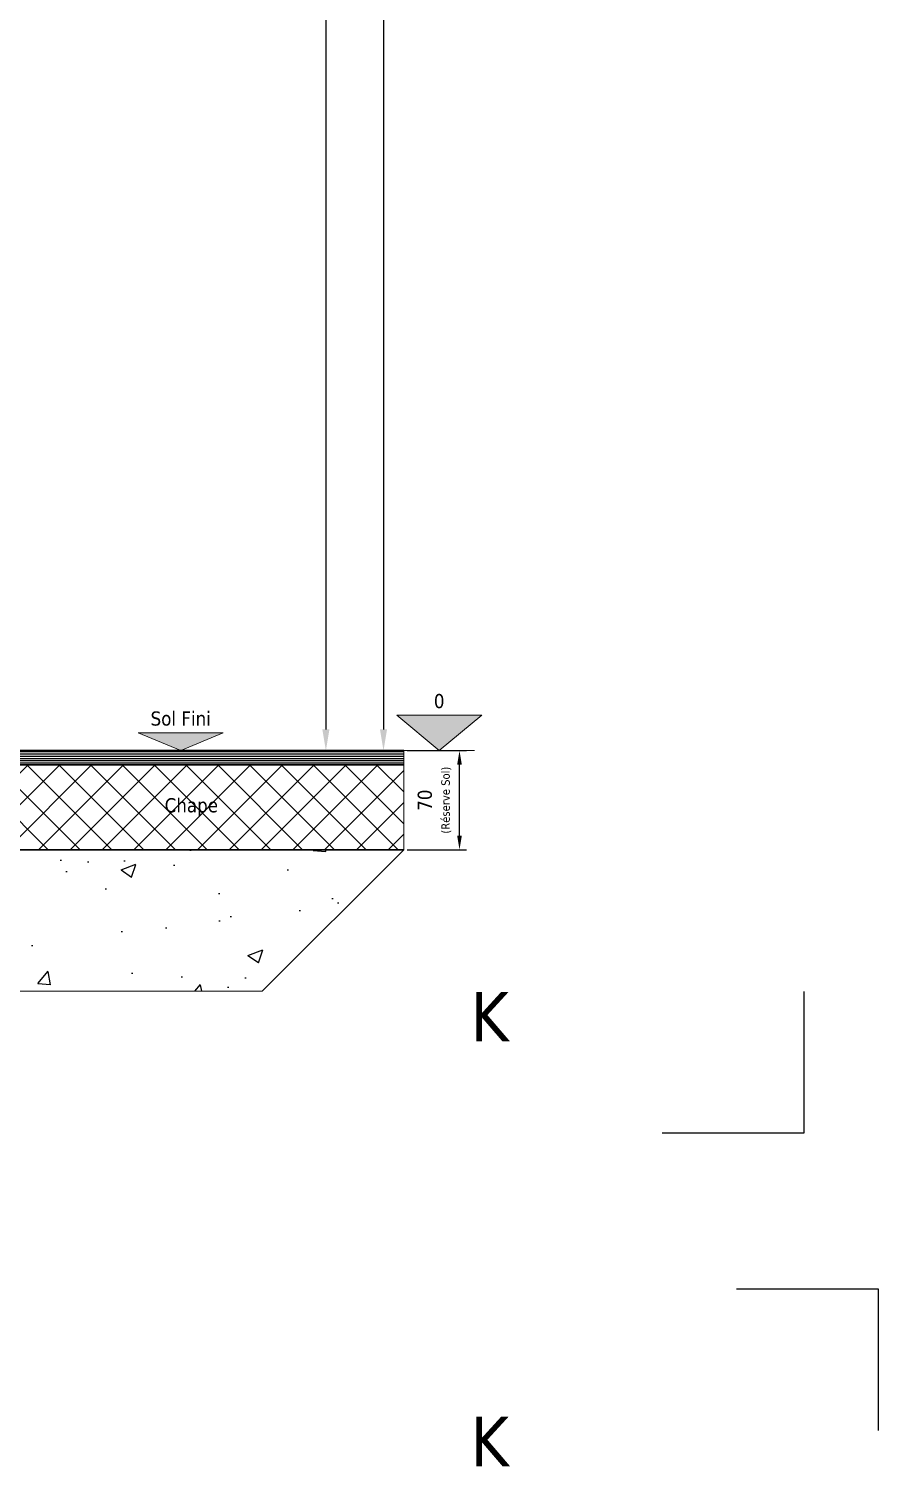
# Model space of a CAD drawing. Header units: millimetres. Extents: x -20000 to 230000, y -17405 to 24510.
# Drawn here: x 105135 to 105735, y -5412 to -4396 of the extents above; entities that cross this region are included whole.
import ezdxf
from ezdxf.enums import TextEntityAlignment as Align

# ---------------------------------------------------------------- set-up
doc = ezdxf.new("R2010")
doc.units = ezdxf.units.MM
doc.header["$PDMODE"] = 35
doc.header["$PDSIZE"] = 0.5
doc.linetypes.add('POINTILLE', pattern=[6.35, 0, -6.35])
doc.layers.get('0').update_dxf_attribs({"lineweight": 13})
doc.layers.get('Defpoints').update_dxf_attribs({"true_color": 0xc2a584})
for name, color, linetype, lineweight in [('0 - 1 (validé)', 3, 'Continuous', 13), ('1 - BETON', 251, 'Continuous', 25), ('1 - Béton', 251, 'Continuous', 25), ('1 - Cotation', 32, 'Continuous', 13), ('1 - Texte', 7, 'Continuous', 13), ('Texte', 7, 'Continuous', 13)]:
    doc.layers.add(name, color=color, linetype=linetype, lineweight=lineweight)
for name, color, linetype, lineweight, plot in [('0 - Invisible', 43, 'Continuous', 0, False), ('Intouchable', 252, 'Continuous', 13, False), ('Non visible', 163, 'Continuous', 25, False)]:
    doc.layers.add(name, color=color, linetype=linetype, lineweight=lineweight, plot=plot)
doc.styles.get("Standard").update_dxf_attribs({"font": 'ARIALUNI.TTF'})
doc.styles.add('Texte Poralu', font='tahomabd.ttf')
doc.dimstyles.new('100 - 1000', dxfattribs={"dimtxt": 15, "dimasz": 15, "dimexe": 5, "dimexo": 2.5, "dimgap": 8, "dimtad": 1, "dimdec": 1, "dimtxsty": 'Texte Poralu', "dimcen": 10, "dimazin": 0, "dimtfac": 1, "dimtdec": 1, "dimtmove": 0, "dimatfit": 3, "dimfxl": 1, "dimarcsym": 0})
doc.dimstyles.new('30 - 1000', dxfattribs={"dimtxt": 10, "dimasz": 10, "dimexe": 5, "dimexo": 2.5, "dimgap": 5, "dimtad": 1, "dimdec": 1, "dimtxsty": 'Texte Poralu', "dimcen": 5, "dimazin": 0, "dimtfac": 1, "dimtdec": 1, "dimtmove": 0, "dimatfit": 3, "dimfxl": 1, "dimarcsym": 0})

# ---------------------------------------------------------------- blocks, each defined once
blk = doc.blocks.new('Cadre Coupe_Elev')
at = {"color": 7}
blk.add_attdef('REPERE_1', text='', height=300, dxfattribs=at).set_placement((1000, 9000), align=Align.MIDDLE_CENTER)
at = {"layer": '1 - Texte', "color": 7}
for tag, p in [('DEFINITION1', (5000, 1200)), ('DEFINITION2', (5000, 800))]:
    blk.add_attdef(tag, text='', height=250, dxfattribs=at).set_placement(p, align=Align.MIDDLE_CENTER)
at = {"layer": 'Non visible', "style": 'Texte Poralu'}
for p in [(5447.11721373623, 4905.799125232807), (5447.11721373623, 4605.799125232807)]:
    blk.add_attdef('REPERE_2', text='', height=35, dxfattribs=at).set_placement(p, align=Align.MIDDLE_LEFT)
blk = doc.blocks.new('Cadre centrage dessin')
at = {"layer": 'Defpoints'}
for p, q in [((682.4999999999999, -806.5000000000127), (682.5, -906.4999999999945)), ((682.5000000000582, -906.5000000000127), (582.5000000000582, -906.5000000000127)), ((634.9999999999418, -1016.500000000013), (734.9999999999418, -1016.500000000013)), ((734.9999999999418, -1016.500000000013), (734.9999999999418, -1116.500000000013))]:
    blk.add_line(p, q, dxfattribs=at)
at = {"layer": 'Defpoints', "linetype": 'POINTILLE', "ltscale": 2}
for p, q in [((682.5, -906.4999999999945), (682.5, -906.5000000000455)), ((682.5, -906.5000000000455), (682.5000000000582, -906.5000000000127))]:
    blk.add_line(p, q, dxfattribs=at)
blk = doc.blocks.new('*U1044')
at = {"layer": '1 - Béton'}
h = blk.add_hatch(dxfattribs=at)
h.set_pattern_fill('ANSI31', color=256, scale=0.5, angle=135)
h.set_pattern_definition([(180, (199.9999999999554, -2.273736754431224e-12), (-3.33066907387547e-16, -1.5875), [])])
h.paths.add_polyline_path([(0, 60.00000000000001), (299.9999999999554, 59.99999999999545), (299.9999999999554, 69.99999999999545), (0, 70)])
h = blk.add_hatch(dxfattribs=at)
h.set_pattern_fill('ANSI37', color=256, scale=5)
h.set_pattern_definition([(45, (199.9999999999554, -2.273736754431224e-12), (-11.22532015133644, 11.22532015133644), []), (135, (199.9999999999554, -2.273736754431224e-12), (-11.22532015133644, -11.22532015133644), [])])
h.paths.add_polyline_path([(0, 0), (299.9999999999554, -6.821210263295947e-12), (299.9999999999554, 59.99999999999545), (0, 60)])
h.paths.add_polyline_path([(125.9083277367138, 20.81766286097819), (173.9506380120663, 20.81766286097819), (173.9506380120663, 42.41940899932608), (125.9083277367138, 42.41940899932608)], flags=24)
at = {"layer": '0 - Invisible'}
for points in [[(0, 60.00000000000001), (299.9999999999554, 59.99999999999545), (299.9999999999554, 69.99999999999545), (0, 70), (0, 60.00000000000001)], [(0, 0), (299.9999999999554, -6.821210263295947e-12), (299.9999999999554, 59.99999999999545), (0, 60), (0, 0)]]:
    blk.add_lwpolyline(points, dxfattribs=at)
at = {"layer": '1 - Béton'}
for points in [[(299.9999999999554, 69.99999999999545), (0, 70), (0, 60.00000000000001), (299.9999999999554, 59.99999999999545)], [(299.9999999999554, 59.99999999999545), (0, 60.00000000000001), (0, 0), (299.9999999999554, -6.821210263295947e-12)]]:
    blk.add_lwpolyline(points, dxfattribs=at)
at = {"layer": 'Texte', "insert": (149.9999999999777, 29.99999999999767), "char_height": 10, "attachment_point": 5, "style": 'Texte Poralu'}
blk.add_mtext_dynamic_manual_height_columns('Chape', width=29.38230259003263, gutter_width=50, heights=[0], dxfattribs=at)
blk = doc.blocks.new('*U199')
blk.add_hatch(color=256).paths.add_polyline_path([(25, 0), (55, 25), (-5, 25)])
blk.add_line((0, 0), (50, 0))
blk.add_lwpolyline([(25, 0), (55, 25), (-5, 25), (25, 0)])
at = {"style": 'Texte Poralu'}
blk.add_attdef('HAUTEUR', text='', height=10, dxfattribs=at).set_placement((25, 34.99999999999997), align=Align.MIDDLE_CENTER)
blk = doc.blocks.new('*U200')
blk.add_hatch(color=256).paths.add_polyline_path([(0, 0), (29.99999999999999, 12.5), (-30.00000000000001, 12.5)])
blk.add_lwpolyline([(0, 0), (29.99999999999999, 12.5), (-30.00000000000001, 12.5), (0, 0)])
at = {"layer": 'Texte', "insert": (-7.105427357601002e-15, 17.5), "char_height": 10, "attachment_point": 8, "style": 'Texte Poralu'}
blk.add_mtext('Sol Fini', dxfattribs=at)
blk = doc.blocks.new('*D1273')
at = {"color": 0, "lineweight": -2, "transparency": 16777216}
for p, q in [((105402.5000245568, -4906.267790660654), (105444.3285174325, -4906.267790660654)), ((105439.3285174325, -4966.267790660653), (105439.3285174325, -4916.267790660654)), ((105402.500024556, -4976.267790660653), (105444.3285174325, -4976.267790660653))]:
    blk.add_line(p, q, dxfattribs=at)
at = {"color": 0, "transparency": 16777216}
for points in [[(105437.6618507658, -4916.267790660654), (105440.9951840991, -4916.267790660654), (105439.3285174325, -4906.267790660654)], [(105437.6618507658, -4966.267790660653), (105440.9951840991, -4966.267790660653), (105439.3285174325, -4976.267790660653)]]:
    blk.add_solid(points, dxfattribs=at)
at = {"layer": 'Defpoints', "color": 0, "transparency": 16777216}
for p in [(105400.0000245568, -4906.267790660654), (105439.3285174325, -4906.267790660654), (105400.000024556, -4976.267790660653)]:
    blk.add_point(p, dxfattribs=at)
at = {"color": 0, "transparency": 16777216, "insert": (105421.6875951132, -4941.267790660636), "char_height": 10, "attachment_point": 5, "rotation": 90, "style": 'Texte Poralu'}
blk.add_mtext('70 \\P{\\H0.6x;(Réserve Sol)}', dxfattribs=at)
blk = doc.blocks.new('*D1275')
at = {"layer": '1 - Cotation', "color": 0, "lineweight": -2, "transparency": 16777216}
for p, q in [((105002.5000245569, -3855.668358777183), (105350.0000245567, -3855.668358777183)), ((105345.0000245567, -3870.668358777183), (105345.0000245567, -4891.267790660648)), ((105102.5000245569, -4906.267790660648), (105350.0000245567, -4906.267790660648))]:
    blk.add_line(p, q, dxfattribs=at)
at = {"layer": '1 - Cotation', "color": 0, "transparency": 16777216}
for points in [[(105342.5000245567, -3870.668358777183), (105347.5000245567, -3870.668358777183), (105345.0000245567, -3855.668358777183)], [(105342.5000245567, -4891.267790660648), (105347.5000245567, -4891.267790660648), (105345.0000245567, -4906.267790660648)]]:
    blk.add_solid(points, dxfattribs=at)
at = {"layer": 'Defpoints', "color": 0, "transparency": 16777216}
for p in [(105000.0000245569, -3855.668358777183), (105100.0000245569, -4906.267790660648), (105345.0000245567, -4906.267790660648)]:
    blk.add_point(p, dxfattribs=at)
at = {"layer": '1 - Cotation', "color": 0, "transparency": 16777216, "insert": (105329.5000245567, -4380.968074718899), "char_height": 15, "attachment_point": 5, "rotation": 90, "style": 'Texte Poralu'}
blk.add_mtext('H', dxfattribs=at)
blk = doc.blocks.new('*D1276')
at = {"layer": '1 - Cotation', "color": 0, "lineweight": -2, "transparency": 16777216}
for p, q in [((105397.500024557, -3505.668358777166), (105380.667248154, -3505.668358777166)), ((105385.667248154, -3520.668358777166), (105385.667248154, -4891.26779066064)), ((105397.5000245568, -4906.26779066064), (105380.667248154, -4906.26779066064))]:
    blk.add_line(p, q, dxfattribs=at)
at = {"layer": '1 - Cotation', "color": 0, "transparency": 16777216}
for points in [[(105383.167248154, -3520.668358777166), (105388.167248154, -3520.668358777166), (105385.667248154, -3505.668358777166)], [(105383.167248154, -4891.26779066064), (105388.167248154, -4891.26779066064), (105385.667248154, -4906.26779066064)]]:
    blk.add_solid(points, dxfattribs=at)
at = {"layer": 'Defpoints', "color": 0, "transparency": 16777216}
for p in [(105400.000024557, -3505.668358777166), (105385.667248154, -4906.26779066064), (105400.0000245568, -4906.26779066064)]:
    blk.add_point(p, dxfattribs=at)
at = {"layer": '1 - Cotation', "color": 0, "transparency": 16777216, "insert": (105369.8952535267, -4205.968074718886), "char_height": 15, "attachment_point": 5, "rotation": 90, "style": 'Texte Poralu'}
blk.add_mtext('HSP', dxfattribs=at)
blk = doc.blocks.new('*U614')
at = {"layer": '0 - Invisible'}
for p in [(0, 0), (1.782078862990602, -17.82078862990238)]:
    blk.add_point(p, dxfattribs=at)
at = {"layer": 'Texte', "insert": (1.284560267886263, -12.84560267885354), "char_height": 10, "attachment_point": 8, "rotation": 5.710593137499643, "style": 'Texte Poralu'}
blk.add_mtext('Pente 10%', dxfattribs=at)
at = {"layer": 'Texte'}
blk.add_leader([(-38.26816804295959, -19.31334441521903), (41.33480717384009, -11.3530468935387)], dimstyle='30 - 1000', override={"dimgap": 2, "dimtad": 0}, dxfattribs=at)
blk = doc.blocks.new('*U1158')
at = {"layer": '1 - BETON'}
h = blk.add_hatch(dxfattribs=at)
h.set_pattern_fill('CONCRETE', color=256, scale=15, style=0, pattern_type=2)
h.set_pattern_definition([(49.99999999999999, (110.0000000008331, 233.0000000000854), (107.589027390113, -9.412820247389266), [11.25, -123.75]), (355, (110.0000000008331, 233.0000000000854), (-20.81270004195, 112.8288200550018), [9, -99]), (100.4514, (118.9657520008331, 232.2155990000854), (86.77640725710323, 103.415931309143), [9.5610285, -105.1713168]), (46.18420000000002, (110.0000000008331, 263.0000000000854), (160.0861572938467, -24.82785214935271), [16.87499999999967, -185.6249999999973]), (96.6356, (123.3405117508331, 260.9310039500854), (140.1994058323055, 146.1176806350663), [14.3415432, -157.75695]), (351.1842, (110.0000000008331, 263.0000000000854), (140.1992917700441, 146.1177901387987), [13.5, -148.5]), (21, (125.0000000008331, 255.5000000000854), (89.53605781776925, -60.39283359980082), [11.25, -123.75]), (326.0000000000001, (125.0000000008331, 255.5000000000854), (36.49729978823726, 108.772506757028), [9, -99]), (71.4514, (132.4613349508331, 250.4672591000854), (126.0333942872235, 48.37957450649286), [9.5610285, -105.1713168]), (37.50000000000001, (110.0000000008331, 233.0000000000854), (1.8239782975936, 49.93407807469672), [0, -97.8, 0, -100.5, 0, -99.375]), (7.499999999999999, (110.0000000008331, 233.0000000000854), (39.46043061632229, 59.16175678235403), [0, -57.3, 0, -95.55, 0, -37.875]), (327.5, (76.5500000008331, 233.0000000000854), (80.07336542586135, -3.383230760156963), [0, -37.5, 0, -117, 0, -155.25]), (317.5, (61.55000000083309, 233.0000000000854), (87.47792540135794, 15.01574734984766), [0, -48.75, 0, -77.69999999999999, 0, -110.25])])
h.paths.add_polyline_path([(-143.1519566087397, -56.47670254198381), (-153.2681680425412, -55.8133444151772), (-143.483635672143, -53.15991190795052)], flags=8)
edge = h.paths.add_edge_path(flags=0)
edge.add_line((-143.3177961404413, -54.81830722496716), (-73.66519282574154, -47.85304689349687))
h.paths.add_polyline_path([(-154.6117021398676, -58.5934676324843), (-72.09846032577867, -50.34214345107541), (-74.24791440389178, -28.84760266994424), (-156.7611562179807, -37.09892685135313)], flags=24)
h.paths.add_polyline_path([(400, -70.00000000000193), (300.0000000000036, -169.9999999999983), (-179.9999999991669, -170.0000000000019), (-179.9999999991633, -42.99999999991633), (-50, -30), (-50, 0), (0, 0), (0, -70.00000000000193)])
at = {"layer": '0 - Invisible'}
blk.add_lwpolyline([(400, -70.00000000000193), (300.0000000000036, -169.9999999999983), (-179.9999999991669, -170.0000000000019)], dxfattribs=at)
at = {"layer": '1 - BETON'}
blk.add_lwpolyline([(400, -70.00000000000193), (0, -70.00000000000193), (0, 0), (-50, 0), (-50, -30), (-179.9999999991633, -42.99999999991633), (-179.9999999991669, -170.0000000000019)], dxfattribs=at)
blk.add_blockref('*U614', (-114.9999999995816, -36.49999999995816))

msp = doc.modelspace()

# ---------------------------------------------------------------- block references
for name, p in [('*U1158', (105000.0000245561, -4906.267790660648)), ('*U1044', (105100.0000245569, -4976.26779066065))]:
    msp.add_blockref(name, p)
at = {"layer": '0 - 1 (validé)'}
ref = msp.add_blockref('Cadre Coupe_Elev', (100000, -10000), dxfattribs=at)
ref.add_attrib('REPERE_2', 'K', dxfattribs={"layer": 'Non visible', "height": 35, "style": 'Texte Poralu'}).set_placement((105447.1172137362, -5094.200874767193), align=Align.MIDDLE_LEFT)
ref.add_attrib('REPERE_2', 'K', dxfattribs={"layer": 'Non visible', "height": 35, "style": 'Texte Poralu'}).set_placement((105447.1172137362, -5394.200874767193), align=Align.MIDDLE_LEFT)
at = {"layer": 'Intouchable'}
msp.add_blockref('Cadre centrage dessin', (105000, -4270.003379446438), dxfattribs=at)
at = {"layer": 'Texte'}
msp.add_blockref('*U199', (105400.0000245568, -4906.267790660654), dxfattribs=at).add_auto_attribs({'HAUTEUR': '0'})
msp.add_blockref('*U200', (105242.5000245568, -4906.267790660638), dxfattribs=at)

# ---------------------------------------------------------------- dimensions: what is measured, and where the dimension line sits
dim = msp.add_linear_dim(base=(105439.3285174325, -4906.267790660654), p1=(105400.000024556, -4976.267790660653), p2=(105400.0000245568, -4906.267790660654), angle=90, text='<> \\P{\\H0.6x;(Réserve Sol)}', dimstyle='30 - 1000')
dim.commit()
dim.dimension.update_dxf_attribs({"geometry": '*D1273', "text_midpoint": (105421.6875951132, -4941.267790660636)})
at = {"layer": '1 - Cotation'}
for base, p1, p2, text, picture, middle in [((105385.667248154, -4906.26779066064), (105400.000024557, -3505.668358777166), (105400.0000245568, -4906.26779066064), 'HSP', '*D1276', (105369.8952535267, -4205.968074718886)), ((105345.0000245567, -4906.267790660648), (105000.0000245569, -3855.668358777183), (105100.0000245569, -4906.267790660648), 'H', '*D1275', (105329.5000245567, -4380.968074718899))]:
    dim = msp.add_linear_dim(base=base, p1=p1, p2=p2, angle=90, text=text, dimstyle='100 - 1000', dxfattribs=at)
    dim.commit()
    dim.dimension.update_dxf_attribs({"geometry": picture, "text_midpoint": middle})

doc.saveas('drawing.dxf')
